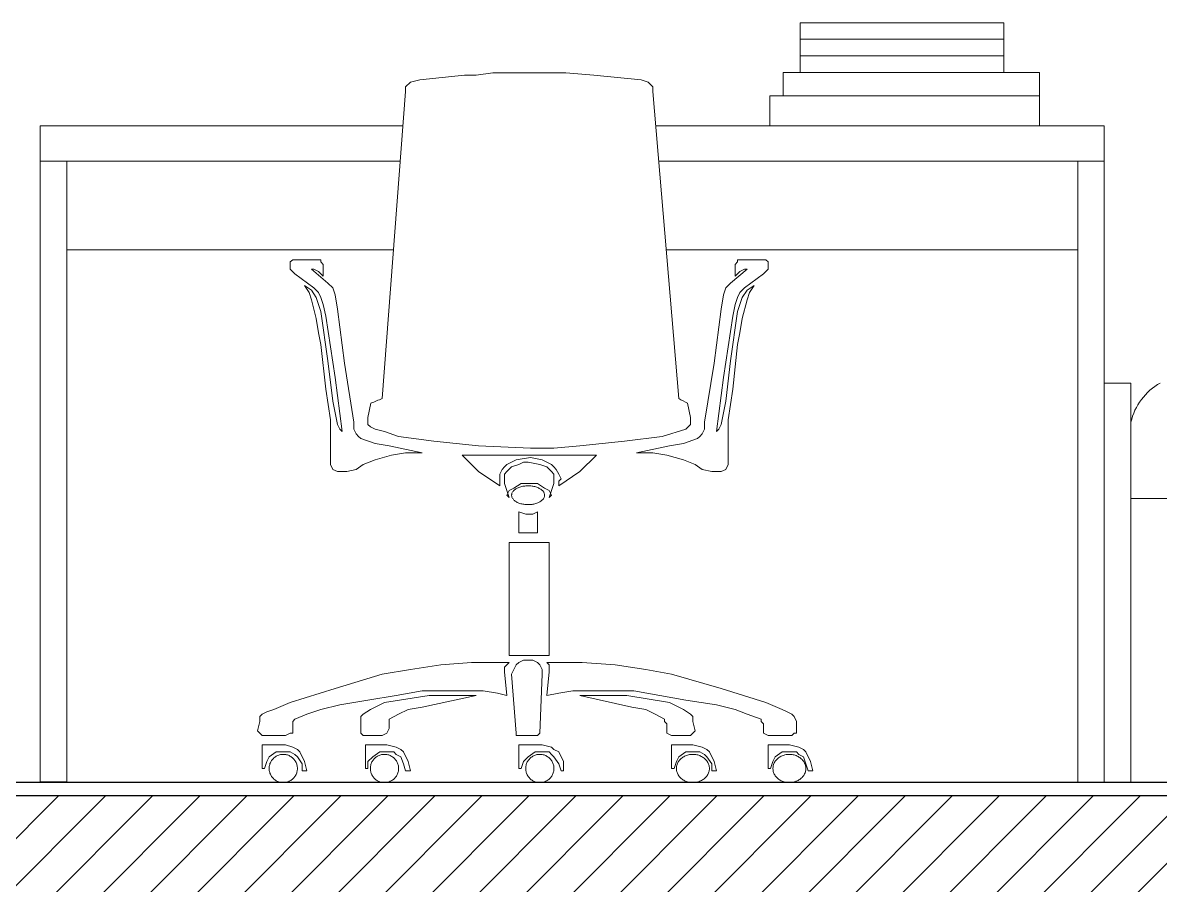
# Model space of a CAD drawing. Header units: centimetres. Extents: x -1332 to 7887, y -608 to 4152.
# Drawn here: x -749.6 to -621.3, y 2044.5 to 2141.7 of the extents above; entities that cross this region are included whole.
import ezdxf

# ---------------------------------------------------------------- set-up
doc = ezdxf.new("R2010")
doc.units = ezdxf.units.CM
doc.header["$MEASUREMENT"] = 0
doc.layers.add('ARREDI', color=252, linetype='Continuous', lineweight=18)
doc.layers.add('quote nuove', color=253, linetype='Continuous')
doc.layers.add('STRUTTURA', color=7, linetype='Continuous')

msp = doc.modelspace()

# ---------------------------------------------------------------- hatches: boundary and pattern name
at = {"layer": 'STRUTTURA'}
h = msp.add_hatch(dxfattribs=at)
h.set_pattern_fill('ANSI31', color=0, scale=30)
h.paths.add_polyline_path([(-414.26, 2054.59), (-1114.06, 2054.59), (-1114.06, 2038.59), (-1106.46, 2038.59), (-414.26, 2038.59)])

# ---------------------------------------------------------------- linework, layer by layer
at = {"layer": 'ARREDI', "lineweight": 0}
for p, q in [((-698.48, 2135.79), (-696.62, 2136.06)), ((-696.62, 2136.06), (-692.64, 2136.06)), ((-692.64, 2136.06), (-688.39, 2136.06)), ((-688.39, 2136.06), (-685.21, 2135.79)), ((-706.45, 2134.46), (-705.92, 2134.99)), ((-705.92, 2134.99), (-704.85, 2135.26)), ((-704.85, 2135.26), (-699.81, 2135.79)), ((-699.81, 2135.79), (-698.48, 2135.79)), ((-685.21, 2135.79), (-679.9, 2135.26)), ((-679.9, 2135.26), (-679.1, 2134.99)), ((-679.1, 2134.99), (-678.57, 2134.46)), ((-709.1, 2099.33), (-706.45, 2133.93)), ((-706.45, 2133.93), (-706.45, 2134.46)), ((-678.57, 2134.46), (-678.57, 2133.93)), ((-678.57, 2133.93), (-675.65, 2099.33)), ((-719.19, 2114.99), (-719.46, 2114.73)), ((-719.46, 2114.73), (-719.46, 2114.46)), ((-719.46, 2114.46), (-719.46, 2113.93)), ((-718.93, 2114.99), (-719.19, 2114.99)), ((-716.54, 2114.99), (-718.93, 2114.99)), ((-716.01, 2114.99), (-716.54, 2114.99)), ((-716.01, 2114.73), (-716.01, 2114.99)), ((-715.74, 2114.46), (-716.01, 2114.73)), ((-715.74, 2113.13), (-715.74, 2114.46)), ((-669.28, 2114.46), (-669.01, 2114.73)), ((-669.28, 2113.13), (-669.28, 2114.46)), ((-669.01, 2114.73), (-669.01, 2114.99)), ((-669.01, 2114.99), (-668.48, 2114.99)), ((-668.48, 2114.99), (-666.09, 2114.99)), ((-666.09, 2114.99), (-665.83, 2114.99)), ((-665.83, 2114.99), (-665.56, 2114.73)), ((-665.56, 2114.73), (-665.56, 2114.46)), ((-665.56, 2114.46), (-665.56, 2113.93)), ((-719.46, 2113.93), (-718.93, 2113.4)), ((-718.93, 2113.4), (-716.8, 2111.81)), ((-715.21, 2112.34), (-717.07, 2113.93)), ((-717.07, 2113.93), (-716.8, 2113.93)), ((-716.8, 2113.93), (-716.27, 2113.66)), ((-716.27, 2113.66), (-715.74, 2113.13)), ((-669.81, 2112.34), (-667.95, 2113.93)), ((-668.75, 2113.66), (-669.28, 2113.13)), ((-668.22, 2113.93), (-668.75, 2113.66)), ((-667.95, 2113.93), (-668.22, 2113.93)), ((-666.09, 2113.4), (-668.22, 2111.81)), ((-665.56, 2113.93), (-666.09, 2113.4)), ((-717.07, 2111.54), (-717.86, 2112.07)), ((-717.86, 2112.07), (-717.33, 2111.28)), ((-716.8, 2111.81), (-716.27, 2111.28)), ((-714.68, 2111.81), (-715.21, 2112.34)), ((-714.41, 2111.01), (-714.68, 2111.81)), ((-670.61, 2111.01), (-670.34, 2111.81)), ((-670.34, 2111.81), (-669.81, 2112.34)), ((-668.22, 2111.81), (-668.75, 2111.28)), ((-667.95, 2111.54), (-667.16, 2112.07)), ((-667.16, 2112.07), (-667.69, 2111.28)), ((-717.33, 2111.28), (-717.07, 2110.48)), ((-716.54, 2110.74), (-717.07, 2111.54)), ((-717.07, 2110.48), (-716.54, 2108.36)), ((-716.27, 2109.95), (-716.54, 2110.74)), ((-716.27, 2111.28), (-716.01, 2110.74)), ((-716.01, 2110.74), (-715.74, 2109.95)), ((-714.15, 2109.42), (-714.41, 2111.01)), ((-670.87, 2109.42), (-670.61, 2111.01)), ((-669.01, 2110.74), (-669.28, 2109.95)), ((-668.75, 2111.28), (-669.01, 2110.74)), ((-668.75, 2109.95), (-668.48, 2110.74)), ((-668.48, 2110.74), (-667.95, 2111.54)), ((-667.95, 2110.48), (-668.48, 2108.36)), ((-667.69, 2111.28), (-667.95, 2110.48)), ((-716.01, 2109.15), (-716.27, 2109.95)), ((-715.21, 2103.58), (-716.01, 2109.15)), ((-715.74, 2109.95), (-715.47, 2108.62)), ((-713.35, 2103.31), (-714.15, 2109.42)), ((-671.67, 2103.31), (-670.87, 2109.42)), ((-669.81, 2103.58), (-669.01, 2109.15)), ((-669.28, 2109.95), (-669.55, 2108.62)), ((-669.01, 2109.15), (-668.75, 2109.95)), ((-716.54, 2108.36), (-716.27, 2106.76)), ((-715.47, 2108.62), (-714.41, 2101.72)), ((-669.55, 2108.62), (-670.61, 2101.72)), ((-668.48, 2108.36), (-668.75, 2106.76)), ((-716.27, 2106.76), (-716.01, 2105.43)), ((-668.75, 2106.76), (-669.01, 2105.43)), ((-716.01, 2105.43), (-715.47, 2100.39)), ((-669.01, 2105.43), (-669.55, 2100.39)), ((-714.68, 2099.06), (-715.21, 2103.58)), ((-712.29, 2096.67), (-713.35, 2103.31)), ((-672.73, 2096.67), (-671.67, 2103.31)), ((-670.34, 2099.06), (-669.81, 2103.58)), ((-714.41, 2101.72), (-713.62, 2095.61)), ((-670.61, 2101.72), (-671.4, 2095.61)), ((-715.47, 2100.39), (-714.94, 2096.94)), ((-669.55, 2100.39), (-670.08, 2096.94)), ((-714.15, 2096.41), (-714.68, 2099.06)), ((-710.7, 2097.2), (-710.37, 2098.82)), ((-709.1, 2099.33), (-709.1, 2099.33)), ((-674.65, 2098.82), (-674.32, 2097.2)), ((-670.87, 2096.41), (-670.34, 2099.06)), ((-714.94, 2096.94), (-714.94, 2095.35)), ((-713.88, 2095.88), (-714.15, 2096.41)), ((-712.29, 2095.88), (-712.29, 2096.67)), ((-710.7, 2096.41), (-710.7, 2097.2)), ((-710.43, 2096.14), (-710.7, 2096.41)), ((-674.32, 2096.41), (-674.59, 2096.14)), ((-674.32, 2097.2), (-674.32, 2096.41)), ((-672.73, 2095.88), (-672.73, 2096.67)), ((-671.14, 2095.88), (-670.87, 2096.41)), ((-670.08, 2096.94), (-670.08, 2095.35)), ((-714.94, 2095.35), (-714.94, 2094.55)), ((-713.62, 2095.61), (-713.88, 2095.88)), ((-712.02, 2095.35), (-712.29, 2095.88)), ((-711.76, 2095.08), (-712.02, 2095.35)), ((-711.49, 2094.82), (-711.76, 2095.08)), ((-709.9, 2095.88), (-710.43, 2096.14)), ((-708.84, 2095.61), (-709.9, 2095.88)), ((-707.24, 2095.08), (-708.84, 2095.61)), ((-703.26, 2094.55), (-707.24, 2095.08)), ((-677.51, 2095.08), (-681.76, 2094.55)), ((-674.85, 2095.88), (-677.51, 2095.08)), ((-674.59, 2096.14), (-674.85, 2095.88)), ((-673.53, 2094.82), (-673.26, 2095.08)), ((-673.26, 2095.08), (-673, 2095.35)), ((-673, 2095.35), (-672.73, 2095.88)), ((-671.4, 2095.61), (-671.14, 2095.88)), ((-670.08, 2095.35), (-670.08, 2094.55)), ((-714.94, 2094.55), (-714.94, 2092.96)), ((-709.9, 2094.28), (-711.49, 2094.82)), ((-711.49, 2094.82), (-711.49, 2094.82)), ((-708.31, 2094.02), (-709.9, 2094.28)), ((-704.59, 2093.22), (-708.31, 2094.02)), ((-698.22, 2094.02), (-703.26, 2094.55)), ((-692.38, 2093.75), (-698.22, 2094.02)), ((-689.72, 2093.75), (-692.38, 2093.75)), ((-692.38, 2093.75), (-692.38, 2093.75)), ((-686.8, 2094.02), (-689.72, 2093.75)), ((-681.76, 2094.55), (-686.8, 2094.02)), ((-680.43, 2093.22), (-676.71, 2094.02)), ((-676.71, 2094.02), (-675.12, 2094.28)), ((-675.12, 2094.28), (-673.53, 2094.82)), ((-673.53, 2094.82), (-673.53, 2094.82)), ((-670.08, 2094.55), (-670.08, 2092.96)), ((-714.94, 2092.96), (-714.94, 2092.43)), ((-714.94, 2092.43), (-714.94, 2091.9)), ((-711.23, 2091.9), (-709.9, 2092.43)), ((-709.9, 2092.43), (-708.04, 2092.96)), ((-708.04, 2092.96), (-706.45, 2093.22)), ((-706.45, 2093.22), (-704.59, 2093.22)), ((-692.38, 2092.96), (-700.08, 2092.96)), ((-700.08, 2092.96), (-698.22, 2091.1)), ((-694.5, 2092.16), (-693.97, 2092.43)), ((-693.97, 2092.43), (-692.38, 2092.69)), ((-689.72, 2092.96), (-692.38, 2092.96)), ((-692.38, 2092.69), (-691.05, 2092.43)), ((-692.38, 2092.69), (-692.38, 2092.69)), ((-691.05, 2092.43), (-689.99, 2091.9)), ((-684.94, 2092.96), (-689.72, 2092.96)), ((-686.8, 2091.1), (-684.94, 2092.96)), ((-678.57, 2093.22), (-680.43, 2093.22)), ((-676.98, 2092.96), (-678.57, 2093.22)), ((-675.12, 2092.43), (-676.98, 2092.96)), ((-673.79, 2091.9), (-675.12, 2092.43)), ((-670.08, 2092.96), (-670.08, 2092.43)), ((-670.08, 2092.43), (-670.08, 2091.9)), ((-714.94, 2091.9), (-714.68, 2091.36)), ((-714.68, 2091.36), (-714.15, 2091.1)), ((-714.15, 2091.1), (-713.08, 2091.1)), ((-713.08, 2091.1), (-712.02, 2091.36)), ((-712.02, 2091.36), (-711.23, 2091.9)), ((-698.22, 2091.1), (-695.83, 2089.51)), ((-695.83, 2090.83), (-695.56, 2091.36)), ((-695.56, 2091.36), (-695.3, 2091.63)), ((-695.3, 2091.63), (-695.03, 2091.9)), ((-695.3, 2090.83), (-695.03, 2091.1)), ((-695.03, 2091.9), (-694.5, 2092.16)), ((-695.03, 2091.1), (-694.5, 2091.63)), ((-694.5, 2091.63), (-693.7, 2091.9)), ((-693.7, 2091.9), (-693.17, 2092.16)), ((-693.17, 2092.16), (-692.64, 2092.16)), ((-692.64, 2092.16), (-691.32, 2091.9)), ((-691.32, 2091.9), (-690.52, 2091.63)), ((-690.52, 2091.63), (-689.99, 2091.1)), ((-689.99, 2091.9), (-689.72, 2091.63)), ((-689.99, 2091.1), (-689.72, 2090.83)), ((-689.72, 2091.63), (-689.46, 2091.36)), ((-689.46, 2091.36), (-689.19, 2090.83)), ((-689.19, 2089.51), (-686.8, 2091.1)), ((-673, 2091.36), (-673.79, 2091.9)), ((-671.93, 2091.1), (-673, 2091.36)), ((-670.87, 2091.1), (-671.93, 2091.1)), ((-670.34, 2091.36), (-670.87, 2091.1)), ((-670.08, 2091.9), (-670.34, 2091.36)), ((-695.83, 2090.3), (-695.83, 2090.83)), ((-695.83, 2090.04), (-695.83, 2090.3)), ((-695.83, 2089.51), (-695.83, 2090.04)), ((-695.3, 2090.04), (-695.3, 2090.83)), ((-695.3, 2089.77), (-695.3, 2090.04)), ((-689.72, 2090.83), (-689.72, 2090.04)), ((-689.72, 2090.04), (-689.72, 2089.77)), ((-689.19, 2090.83), (-688.93, 2090.3)), ((-688.93, 2090.3), (-689.19, 2090.04)), ((-689.19, 2090.04), (-689.19, 2089.51)), ((-694.77, 2088.18), (-695.3, 2089.77)), ((-694.77, 2088.97), (-695.03, 2088.44)), ((-694.24, 2089.24), (-694.77, 2088.97)), ((-694.49, 2088.54), (-694.5, 2088.48)), ((-694.48, 2088.61), (-694.49, 2088.54)), ((-694.46, 2088.68), (-694.48, 2088.61)), ((-694.43, 2088.74), (-694.46, 2088.68)), ((-694.39, 2088.81), (-694.43, 2088.74)), ((-694.34, 2088.87), (-694.39, 2088.81)), ((-694.29, 2088.93), (-694.34, 2088.87)), ((-694.24, 2088.99), (-694.29, 2088.93)), ((-693.44, 2089.77), (-694.24, 2089.24)), ((-694.17, 2089.05), (-694.24, 2088.99)), ((-694.1, 2089.1), (-694.17, 2089.05)), ((-694.03, 2089.15), (-694.1, 2089.1)), ((-693.95, 2089.2), (-694.03, 2089.15)), ((-693.86, 2089.25), (-693.95, 2089.2)), ((-693.77, 2089.29), (-693.86, 2089.25)), ((-693.67, 2089.33), (-693.77, 2089.29)), ((-693.57, 2089.36), (-693.67, 2089.33)), ((-693.47, 2089.4), (-693.57, 2089.36)), ((-693.36, 2089.42), (-693.47, 2089.4)), ((-692.64, 2089.77), (-693.44, 2089.77)), ((-693.25, 2089.45), (-693.36, 2089.42)), ((-693.14, 2089.47), (-693.25, 2089.45)), ((-693.02, 2089.48), (-693.14, 2089.47)), ((-692.91, 2089.49), (-693.02, 2089.48)), ((-692.79, 2089.5), (-692.91, 2089.49)), ((-692.67, 2089.51), (-692.79, 2089.5)), ((-692.55, 2089.5), (-692.67, 2089.51)), ((-691.58, 2089.77), (-692.64, 2089.77)), ((-692.44, 2089.5), (-692.55, 2089.5)), ((-692.32, 2089.49), (-692.44, 2089.5)), ((-692.2, 2089.48), (-692.32, 2089.49)), ((-692.09, 2089.46), (-692.2, 2089.48)), ((-691.98, 2089.44), (-692.09, 2089.46)), ((-691.87, 2089.41), (-691.98, 2089.44)), ((-691.76, 2089.38), (-691.87, 2089.41)), ((-691.66, 2089.35), (-691.76, 2089.38)), ((-691.56, 2089.31), (-691.66, 2089.35)), ((-690.78, 2089.24), (-691.58, 2089.77)), ((-691.47, 2089.27), (-691.56, 2089.31)), ((-691.38, 2089.22), (-691.47, 2089.27)), ((-691.3, 2089.18), (-691.38, 2089.22)), ((-691.22, 2089.13), (-691.3, 2089.18)), ((-691.15, 2089.07), (-691.22, 2089.13)), ((-691.08, 2089.02), (-691.15, 2089.07)), ((-691.02, 2088.96), (-691.08, 2089.02)), ((-690.96, 2088.9), (-691.02, 2088.96)), ((-690.92, 2088.84), (-690.96, 2088.9)), ((-690.88, 2088.78), (-690.92, 2088.84)), ((-690.84, 2088.71), (-690.88, 2088.78)), ((-690.82, 2088.64), (-690.84, 2088.71)), ((-690.8, 2088.58), (-690.82, 2088.64)), ((-690.79, 2088.51), (-690.8, 2088.58)), ((-690.78, 2088.44), (-690.79, 2088.51)), ((-690.25, 2088.97), (-690.78, 2089.24)), ((-689.72, 2089.77), (-690.25, 2088.18)), ((-689.99, 2088.44), (-690.25, 2088.97)), ((-695.03, 2088.44), (-694.77, 2088.18)), ((-694.5, 2088.48), (-694.5, 2088.41)), ((-694.5, 2088.41), (-694.49, 2088.34)), ((-694.49, 2088.34), (-694.48, 2088.28)), ((-694.48, 2088.28), (-694.46, 2088.21)), ((-694.46, 2088.21), (-694.43, 2088.14)), ((-694.43, 2088.14), (-694.39, 2088.08)), ((-694.39, 2088.08), (-694.34, 2088.02)), ((-694.34, 2088.02), (-694.29, 2087.96)), ((-694.29, 2087.96), (-694.24, 2087.9)), ((-694.24, 2087.9), (-694.17, 2087.84)), ((-694.17, 2087.84), (-694.1, 2087.79)), ((-694.1, 2087.79), (-694.03, 2087.74)), ((-694.03, 2087.74), (-693.95, 2087.69)), ((-693.95, 2087.69), (-693.86, 2087.64)), ((-693.86, 2087.64), (-693.77, 2087.6)), ((-693.77, 2087.6), (-693.67, 2087.56)), ((-693.67, 2087.56), (-693.57, 2087.52)), ((-693.57, 2087.52), (-693.47, 2087.49)), ((-693.47, 2087.49), (-693.36, 2087.46)), ((-693.36, 2087.46), (-693.25, 2087.44)), ((-693.25, 2087.44), (-693.14, 2087.42)), ((-693.14, 2087.42), (-693.02, 2087.4)), ((-693.02, 2087.4), (-692.91, 2087.39)), ((-692.91, 2087.39), (-692.79, 2087.39)), ((-692.79, 2087.39), (-692.67, 2087.38)), ((-692.67, 2087.38), (-692.55, 2087.38)), ((-692.55, 2087.38), (-692.44, 2087.39)), ((-692.44, 2087.39), (-692.32, 2087.4)), ((-692.32, 2087.4), (-692.2, 2087.41)), ((-692.2, 2087.41), (-692.09, 2087.43)), ((-692.09, 2087.43), (-691.98, 2087.45)), ((-691.98, 2087.45), (-691.87, 2087.48)), ((-691.87, 2087.48), (-691.76, 2087.51)), ((-691.76, 2087.51), (-691.66, 2087.54)), ((-691.66, 2087.54), (-691.56, 2087.58)), ((-691.56, 2087.58), (-691.47, 2087.62)), ((-691.47, 2087.62), (-691.38, 2087.66)), ((-691.38, 2087.66), (-691.3, 2087.71)), ((-691.3, 2087.71), (-691.22, 2087.76)), ((-691.22, 2087.76), (-691.15, 2087.81)), ((-691.15, 2087.81), (-691.08, 2087.87)), ((-691.08, 2087.87), (-691.02, 2087.93)), ((-691.02, 2087.93), (-690.96, 2087.99)), ((-690.96, 2087.99), (-690.92, 2088.05)), ((-690.92, 2088.05), (-690.88, 2088.11)), ((-690.88, 2088.11), (-690.84, 2088.18)), ((-690.84, 2088.18), (-690.82, 2088.24)), ((-690.82, 2088.24), (-690.8, 2088.31)), ((-690.8, 2088.31), (-690.79, 2088.38)), ((-690.79, 2088.38), (-690.78, 2088.44)), ((-690.25, 2088.18), (-689.99, 2088.44)), ((-690.25, 2088.18), (-690.25, 2088.18)), ((-693.7, 2086.59), (-692.91, 2086.32)), ((-693.7, 2084.2), (-693.7, 2086.59)), ((-693.7, 2086.59), (-693.7, 2086.59)), ((-692.91, 2086.32), (-692.11, 2086.32)), ((-692.11, 2086.32), (-691.58, 2086.59)), ((-691.58, 2086.59), (-691.58, 2084.2)), ((-691.58, 2084.2), (-693.7, 2084.2)), ((-694.77, 2070.39), (-694.77, 2083.13)), ((-694.77, 2083.13), (-690.25, 2083.13)), ((-690.25, 2083.13), (-690.25, 2070.39)), ((-705.92, 2068.8), (-702.47, 2069.33)), ((-702.47, 2069.33), (-699.01, 2069.59)), ((-699.01, 2069.59), (-694.77, 2069.59)), ((-695.03, 2069.33), (-695.3, 2069.06)), ((-694.77, 2069.59), (-695.03, 2069.33)), ((-690.25, 2070.39), (-694.77, 2070.39)), ((-693.97, 2069.33), (-694.24, 2068.8)), ((-693.7, 2069.59), (-693.97, 2069.33)), ((-693.17, 2069.86), (-693.7, 2069.59)), ((-692.64, 2069.86), (-693.17, 2069.86)), ((-692.11, 2069.86), (-692.64, 2069.86)), ((-692.64, 2069.86), (-692.64, 2069.86)), ((-691.58, 2069.59), (-692.11, 2069.86)), ((-691.32, 2069.33), (-691.58, 2069.59)), ((-691.05, 2068.8), (-691.32, 2069.33)), ((-686.54, 2069.59), (-690.52, 2069.59)), ((-690.52, 2069.59), (-690.25, 2069.33)), ((-690.25, 2069.33), (-690.25, 2069.06)), ((-682.82, 2069.33), (-686.54, 2069.59)), ((-679.37, 2068.8), (-682.82, 2069.33)), ((-714.41, 2066.67), (-709.1, 2068.27)), ((-709.1, 2068.27), (-705.92, 2068.8)), ((-695.3, 2069.06), (-695.3, 2068.53)), ((-695.3, 2068.53), (-695.03, 2065.88)), ((-694.24, 2068.8), (-694.5, 2068.27)), ((-694.5, 2068.27), (-693.97, 2061.63)), ((-691.32, 2061.63), (-691.05, 2068.27)), ((-691.05, 2068.27), (-691.05, 2068.8)), ((-690.25, 2068.53), (-690.52, 2065.88)), ((-690.25, 2069.06), (-690.25, 2068.53)), ((-676.45, 2068.27), (-679.37, 2068.8)), ((-670.87, 2066.67), (-676.45, 2068.27)), ((-719.46, 2065.08), (-714.41, 2066.67)), ((-707.51, 2065.88), (-710.7, 2065.35)), ((-708.84, 2065.08), (-703.79, 2065.88)), ((-704.59, 2066.41), (-707.51, 2065.88)), ((-701.93, 2066.41), (-704.59, 2066.41)), ((-698.48, 2065.88), (-704.59, 2064.55)), ((-703.79, 2065.88), (-701.14, 2065.88)), ((-699.55, 2066.41), (-701.93, 2066.41)), ((-701.14, 2065.88), (-698.48, 2065.88)), ((-697.69, 2066.41), (-699.55, 2066.41)), ((-698.48, 2065.88), (-698.48, 2065.88)), ((-696.09, 2066.14), (-697.69, 2066.41)), ((-695.03, 2065.88), (-696.09, 2066.14)), ((-695.03, 2065.88), (-695.03, 2065.88)), ((-690.52, 2065.88), (-689.19, 2066.14)), ((-690.52, 2065.88), (-690.52, 2065.88)), ((-689.19, 2066.14), (-687.6, 2066.41)), ((-687.6, 2066.41), (-685.74, 2066.41)), ((-686.8, 2065.88), (-680.96, 2064.55)), ((-684.41, 2065.88), (-686.8, 2065.88)), ((-686.8, 2065.88), (-686.8, 2065.88)), ((-685.74, 2066.41), (-683.35, 2066.41)), ((-681.49, 2065.88), (-684.41, 2065.88)), ((-683.35, 2066.41), (-680.7, 2066.41)), ((-676.71, 2065.08), (-681.49, 2065.88)), ((-680.7, 2066.41), (-677.78, 2065.88)), ((-677.78, 2065.88), (-674.85, 2065.35)), ((-665.83, 2065.08), (-670.87, 2066.67)), ((-722.11, 2064.02), (-721.32, 2064.28)), ((-721.32, 2064.28), (-719.46, 2065.08)), ((-716.01, 2064.28), (-717.6, 2063.75)), ((-713.88, 2064.82), (-716.01, 2064.28)), ((-710.7, 2065.35), (-713.88, 2064.82)), ((-711.23, 2063.75), (-710.43, 2064.28)), ((-710.43, 2064.28), (-708.84, 2065.08)), ((-706.18, 2064.28), (-707.24, 2063.75)), ((-704.59, 2064.55), (-706.18, 2064.28)), ((-680.96, 2064.55), (-679.37, 2064.28)), ((-679.37, 2064.28), (-678.31, 2063.75)), ((-675.12, 2064.28), (-676.71, 2065.08)), ((-674.32, 2063.75), (-675.12, 2064.28)), ((-674.85, 2065.35), (-671.4, 2064.82)), ((-671.4, 2064.82), (-669.28, 2064.28)), ((-669.28, 2064.28), (-667.95, 2063.75)), ((-663.97, 2064.28), (-665.83, 2065.08)), ((-663.44, 2064.02), (-663.97, 2064.28)), ((-723.17, 2061.9), (-722.91, 2062.96)), ((-722.91, 2063.49), (-722.64, 2063.75)), ((-722.91, 2062.96), (-722.91, 2063.49)), ((-722.64, 2063.75), (-722.11, 2064.02)), ((-718.93, 2063.22), (-719.19, 2062.96)), ((-719.19, 2062.96), (-719.19, 2062.69)), ((-717.6, 2063.75), (-718.93, 2063.22)), ((-711.49, 2063.49), (-711.23, 2063.75)), ((-711.49, 2062.96), (-711.49, 2063.49)), ((-711.49, 2061.9), (-711.49, 2062.96)), ((-707.24, 2063.75), (-708.31, 2063.22)), ((-708.31, 2063.22), (-708.31, 2062.96)), ((-708.31, 2062.96), (-708.31, 2062.69)), ((-678.31, 2063.75), (-677.24, 2063.22)), ((-677.24, 2063.22), (-677.24, 2062.96)), ((-677.24, 2062.96), (-676.98, 2062.69)), ((-674.06, 2063.49), (-674.32, 2063.75)), ((-674.06, 2062.96), (-674.06, 2063.49)), ((-673.79, 2061.9), (-674.06, 2062.96)), ((-667.95, 2063.75), (-666.36, 2063.22)), ((-666.36, 2063.22), (-666.36, 2062.96)), ((-666.36, 2062.96), (-666.09, 2062.69)), ((-662.91, 2063.75), (-663.44, 2064.02)), ((-662.64, 2063.49), (-662.91, 2063.75)), ((-662.38, 2062.96), (-662.64, 2063.49)), ((-662.38, 2061.9), (-662.38, 2062.96)), ((-722.91, 2061.63), (-723.17, 2061.9)), ((-722.64, 2061.36), (-722.91, 2061.63)), ((-719.46, 2061.63), (-719.99, 2061.36)), ((-719.19, 2061.63), (-719.46, 2061.63)), ((-719.19, 2062.69), (-719.19, 2062.16)), ((-719.19, 2062.16), (-719.19, 2061.63)), ((-711.49, 2061.63), (-711.49, 2061.9)), ((-711.23, 2061.36), (-711.49, 2061.63)), ((-708.57, 2061.63), (-709.1, 2061.36)), ((-708.31, 2062.16), (-708.57, 2061.63)), ((-708.31, 2062.69), (-708.31, 2062.16)), ((-693.97, 2061.63), (-693.97, 2061.36)), ((-691.58, 2061.36), (-691.32, 2061.63)), ((-676.98, 2062.69), (-676.98, 2062.16)), ((-676.98, 2062.16), (-676.98, 2061.63)), ((-676.98, 2061.63), (-676.45, 2061.36)), ((-674.32, 2061.36), (-674.06, 2061.63)), ((-674.06, 2061.63), (-673.79, 2061.9)), ((-666.09, 2062.69), (-666.09, 2062.16)), ((-666.09, 2062.16), (-666.09, 2061.63)), ((-666.09, 2061.63), (-665.56, 2061.36)), ((-662.91, 2061.36), (-662.64, 2061.63)), ((-662.64, 2061.63), (-662.38, 2061.63)), ((-662.38, 2061.63), (-662.38, 2061.9)), ((-722.38, 2061.36), (-722.64, 2061.36)), ((-722.64, 2057.65), (-722.64, 2060.3)), ((-722.64, 2060.3), (-719.99, 2060.3)), ((-719.99, 2061.36), (-722.38, 2061.36)), ((-719.99, 2060.3), (-719.19, 2060.04)), ((-710.96, 2061.36), (-711.23, 2061.36)), ((-709.1, 2061.36), (-710.96, 2061.36)), ((-710.96, 2057.65), (-710.96, 2060.3)), ((-710.96, 2060.3), (-708.57, 2060.3)), ((-708.57, 2060.3), (-707.51, 2060.04)), ((-693.97, 2061.36), (-693.7, 2061.36)), ((-693.7, 2061.36), (-692.64, 2061.36)), ((-693.7, 2057.65), (-693.7, 2060.3)), ((-693.7, 2060.3), (-691.05, 2060.3)), ((-692.64, 2061.36), (-691.58, 2061.36)), ((-691.05, 2060.3), (-689.99, 2060.04)), ((-676.45, 2061.36), (-674.59, 2061.36)), ((-676.45, 2057.65), (-676.45, 2060.3)), ((-676.45, 2060.3), (-674.06, 2060.3)), ((-674.59, 2061.36), (-674.32, 2061.36)), ((-674.06, 2060.3), (-673, 2060.04)), ((-665.56, 2061.36), (-663.17, 2061.36)), ((-665.56, 2057.65), (-665.56, 2060.3)), ((-665.56, 2060.3), (-663.17, 2060.3)), ((-663.17, 2061.36), (-662.91, 2061.36)), ((-663.17, 2060.3), (-662.11, 2060.04)), ((-721.05, 2059.51), (-721.85, 2058.97)), ((-721.05, 2059.03), (-721.14, 2058.97)), ((-720.25, 2059.51), (-721.05, 2059.51)), ((-720.96, 2059.07), (-721.05, 2059.03)), ((-720.87, 2059.12), (-720.96, 2059.07)), ((-720.77, 2059.15), (-720.87, 2059.12)), ((-720.68, 2059.18), (-720.77, 2059.15)), ((-720.58, 2059.21), (-720.68, 2059.18)), ((-720.48, 2059.22), (-720.58, 2059.21)), ((-720.38, 2059.24), (-720.48, 2059.22)), ((-720.28, 2059.24), (-720.38, 2059.24)), ((-720.18, 2059.24), (-720.28, 2059.24)), ((-719.72, 2059.51), (-720.25, 2059.51)), ((-720.08, 2059.23), (-720.18, 2059.24)), ((-719.98, 2059.22), (-720.08, 2059.23)), ((-719.88, 2059.2), (-719.98, 2059.22)), ((-719.78, 2059.17), (-719.88, 2059.2)), ((-719.68, 2059.14), (-719.78, 2059.17)), ((-719.46, 2059.51), (-719.72, 2059.51)), ((-719.59, 2059.1), (-719.68, 2059.14)), ((-719.5, 2059.05), (-719.59, 2059.1)), ((-719.41, 2059), (-719.5, 2059.05)), ((-718.93, 2059.24), (-719.46, 2059.51)), ((-719.33, 2058.94), (-719.41, 2059)), ((-719.19, 2060.04), (-718.66, 2059.77)), ((-718.66, 2058.97), (-718.93, 2059.24)), ((-718.66, 2059.77), (-718.39, 2059.51)), ((-718.39, 2059.51), (-717.86, 2058.44)), ((-709.37, 2059.51), (-710.16, 2058.97)), ((-709.63, 2059.03), (-709.72, 2058.97)), ((-709.54, 2059.07), (-709.63, 2059.03)), ((-709.45, 2059.12), (-709.54, 2059.07)), ((-709.36, 2059.15), (-709.45, 2059.12)), ((-708.57, 2059.51), (-709.37, 2059.51)), ((-709.26, 2059.18), (-709.36, 2059.15)), ((-709.16, 2059.21), (-709.26, 2059.18)), ((-709.06, 2059.22), (-709.16, 2059.21)), ((-708.96, 2059.24), (-709.06, 2059.22)), ((-708.86, 2059.24), (-708.96, 2059.24)), ((-708.76, 2059.24), (-708.86, 2059.24)), ((-708.66, 2059.23), (-708.76, 2059.24)), ((-708.56, 2059.22), (-708.66, 2059.23)), ((-708.04, 2059.51), (-708.57, 2059.51)), ((-708.46, 2059.2), (-708.56, 2059.22)), ((-708.36, 2059.17), (-708.46, 2059.2)), ((-708.27, 2059.14), (-708.36, 2059.17)), ((-708.18, 2059.1), (-708.27, 2059.14)), ((-708.08, 2059.05), (-708.18, 2059.1)), ((-708, 2059), (-708.08, 2059.05)), ((-707.78, 2059.51), (-708.04, 2059.51)), ((-707.91, 2058.94), (-708, 2059)), ((-707.51, 2059.24), (-707.78, 2059.51)), ((-707.51, 2060.04), (-706.98, 2059.77)), ((-706.98, 2058.97), (-707.51, 2059.24)), ((-706.98, 2059.77), (-706.71, 2059.51)), ((-706.71, 2059.51), (-706.18, 2058.44)), ((-691.85, 2059.51), (-692.64, 2058.97)), ((-692.11, 2059.03), (-692.2, 2058.97)), ((-692.02, 2059.07), (-692.11, 2059.03)), ((-691.93, 2059.12), (-692.02, 2059.07)), ((-691.84, 2059.15), (-691.93, 2059.12)), ((-691.05, 2059.51), (-691.85, 2059.51)), ((-691.74, 2059.18), (-691.84, 2059.15)), ((-691.64, 2059.21), (-691.74, 2059.18)), ((-691.54, 2059.22), (-691.64, 2059.21)), ((-691.44, 2059.24), (-691.54, 2059.22)), ((-691.34, 2059.24), (-691.44, 2059.24)), ((-691.24, 2059.24), (-691.34, 2059.24)), ((-691.14, 2059.23), (-691.24, 2059.24)), ((-691.04, 2059.22), (-691.14, 2059.23)), ((-690.78, 2059.51), (-691.05, 2059.51)), ((-690.94, 2059.2), (-691.04, 2059.22)), ((-690.84, 2059.17), (-690.94, 2059.2)), ((-690.75, 2059.14), (-690.84, 2059.17)), ((-690.25, 2059.51), (-690.78, 2059.51)), ((-690.65, 2059.1), (-690.75, 2059.14)), ((-690.56, 2059.05), (-690.65, 2059.1)), ((-690.48, 2059), (-690.56, 2059.05)), ((-690.39, 2058.94), (-690.48, 2059)), ((-689.99, 2059.24), (-690.25, 2059.51)), ((-689.99, 2060.04), (-689.72, 2059.77)), ((-689.72, 2058.97), (-689.99, 2059.24)), ((-689.72, 2059.77), (-689.19, 2059.51)), ((-689.19, 2059.51), (-688.66, 2058.44)), ((-674.85, 2059.51), (-675.65, 2058.97)), ((-674.99, 2059.03), (-675.09, 2058.97)), ((-674.88, 2059.07), (-674.99, 2059.03)), ((-674.78, 2059.12), (-674.88, 2059.07)), ((-674.06, 2059.51), (-674.85, 2059.51)), ((-674.67, 2059.15), (-674.78, 2059.12)), ((-674.55, 2059.18), (-674.67, 2059.15)), ((-674.44, 2059.21), (-674.55, 2059.18)), ((-674.32, 2059.22), (-674.44, 2059.21)), ((-674.21, 2059.24), (-674.32, 2059.22)), ((-674.09, 2059.24), (-674.21, 2059.24)), ((-673.97, 2059.24), (-674.09, 2059.24)), ((-673.53, 2059.51), (-674.06, 2059.51)), ((-673.85, 2059.23), (-673.97, 2059.24)), ((-673.74, 2059.22), (-673.85, 2059.23)), ((-673.62, 2059.2), (-673.74, 2059.22)), ((-673.51, 2059.17), (-673.62, 2059.2)), ((-673.26, 2059.51), (-673.53, 2059.51)), ((-673.4, 2059.14), (-673.51, 2059.17)), ((-673.29, 2059.1), (-673.4, 2059.14)), ((-673.18, 2059.05), (-673.29, 2059.1)), ((-672.73, 2059.24), (-673.26, 2059.51)), ((-673.08, 2059), (-673.18, 2059.05)), ((-672.98, 2058.94), (-673.08, 2059)), ((-673, 2060.04), (-672.47, 2059.77)), ((-672.47, 2058.97), (-672.73, 2059.24)), ((-672.47, 2059.77), (-672.2, 2059.51)), ((-672.2, 2059.51), (-671.67, 2058.44)), ((-663.97, 2059.51), (-664.77, 2058.97)), ((-664.1, 2059.03), (-664.2, 2058.97)), ((-664, 2059.07), (-664.1, 2059.03)), ((-663.89, 2059.12), (-664, 2059.07)), ((-663.17, 2059.51), (-663.97, 2059.51)), ((-663.78, 2059.15), (-663.89, 2059.12)), ((-663.67, 2059.18), (-663.78, 2059.15)), ((-663.55, 2059.21), (-663.67, 2059.18)), ((-663.44, 2059.22), (-663.55, 2059.21)), ((-663.32, 2059.24), (-663.44, 2059.22)), ((-663.2, 2059.24), (-663.32, 2059.24)), ((-663.09, 2059.24), (-663.2, 2059.24)), ((-662.64, 2059.51), (-663.17, 2059.51)), ((-662.97, 2059.23), (-663.09, 2059.24)), ((-662.85, 2059.22), (-662.97, 2059.23)), ((-662.74, 2059.2), (-662.85, 2059.22)), ((-662.62, 2059.17), (-662.74, 2059.2)), ((-662.38, 2059.51), (-662.64, 2059.51)), ((-662.51, 2059.14), (-662.62, 2059.17)), ((-662.4, 2059.1), (-662.51, 2059.14)), ((-662.3, 2059.05), (-662.4, 2059.1)), ((-662.11, 2059.24), (-662.38, 2059.51)), ((-662.19, 2059), (-662.3, 2059.05)), ((-662.1, 2058.94), (-662.19, 2059)), ((-662.11, 2060.04), (-661.58, 2059.77)), ((-661.58, 2058.97), (-662.11, 2059.24)), ((-661.58, 2059.77), (-661.32, 2059.51)), ((-661.32, 2059.51), (-660.78, 2058.44)), ((-722.11, 2058.44), (-722.38, 2057.65)), ((-721.85, 2058.97), (-722.11, 2058.44)), ((-721.84, 2057.8), (-721.85, 2057.7)), ((-721.83, 2057.9), (-721.84, 2057.8)), ((-721.81, 2058), (-721.83, 2057.9)), ((-721.78, 2058.1), (-721.81, 2058)), ((-721.75, 2058.19), (-721.78, 2058.1)), ((-721.71, 2058.29), (-721.75, 2058.19)), ((-721.67, 2058.38), (-721.71, 2058.29)), ((-721.62, 2058.47), (-721.67, 2058.38)), ((-721.57, 2058.55), (-721.62, 2058.47)), ((-721.51, 2058.63), (-721.57, 2058.55)), ((-721.44, 2058.71), (-721.51, 2058.63)), ((-721.37, 2058.78), (-721.44, 2058.71)), ((-721.3, 2058.85), (-721.37, 2058.78)), ((-721.22, 2058.91), (-721.3, 2058.85)), ((-721.14, 2058.97), (-721.22, 2058.91)), ((-719.25, 2058.88), (-719.33, 2058.94)), ((-719.17, 2058.82), (-719.25, 2058.88)), ((-719.1, 2058.75), (-719.17, 2058.82)), ((-719.03, 2058.67), (-719.1, 2058.75)), ((-718.97, 2058.59), (-719.03, 2058.67)), ((-718.91, 2058.51), (-718.97, 2058.59)), ((-718.86, 2058.42), (-718.91, 2058.51)), ((-718.81, 2058.33), (-718.86, 2058.42)), ((-718.77, 2058.24), (-718.81, 2058.33)), ((-718.74, 2058.14), (-718.77, 2058.24)), ((-718.71, 2058.05), (-718.74, 2058.14)), ((-718.69, 2057.95), (-718.71, 2058.05)), ((-718.67, 2057.85), (-718.69, 2057.95)), ((-718.66, 2057.75), (-718.67, 2057.85)), ((-718.13, 2058.18), (-718.66, 2058.97)), ((-718.66, 2057.65), (-718.66, 2057.75)), ((-718.13, 2057.38), (-718.13, 2058.18)), ((-717.86, 2058.44), (-717.6, 2057.38)), ((-710.16, 2058.97), (-710.7, 2058.44)), ((-710.7, 2058.44), (-710.7, 2057.65)), ((-710.42, 2057.8), (-710.43, 2057.7)), ((-710.41, 2057.9), (-710.42, 2057.8)), ((-710.39, 2058), (-710.41, 2057.9)), ((-710.37, 2058.1), (-710.39, 2058)), ((-710.33, 2058.19), (-710.37, 2058.1)), ((-710.3, 2058.29), (-710.33, 2058.19)), ((-710.25, 2058.38), (-710.3, 2058.29)), ((-710.2, 2058.47), (-710.25, 2058.38)), ((-710.15, 2058.55), (-710.2, 2058.47)), ((-710.09, 2058.63), (-710.15, 2058.55)), ((-710.02, 2058.71), (-710.09, 2058.63)), ((-709.95, 2058.78), (-710.02, 2058.71)), ((-709.88, 2058.85), (-709.95, 2058.78)), ((-709.8, 2058.91), (-709.88, 2058.85)), ((-709.72, 2058.97), (-709.8, 2058.91)), ((-707.83, 2058.88), (-707.91, 2058.94)), ((-707.76, 2058.82), (-707.83, 2058.88)), ((-707.68, 2058.75), (-707.76, 2058.82)), ((-707.62, 2058.67), (-707.68, 2058.75)), ((-707.55, 2058.59), (-707.62, 2058.67)), ((-707.5, 2058.51), (-707.55, 2058.59)), ((-707.45, 2058.42), (-707.5, 2058.51)), ((-707.4, 2058.33), (-707.45, 2058.42)), ((-707.36, 2058.24), (-707.4, 2058.33)), ((-707.32, 2058.14), (-707.36, 2058.24)), ((-707.3, 2058.05), (-707.32, 2058.14)), ((-707.27, 2057.95), (-707.3, 2058.05)), ((-707.26, 2057.85), (-707.27, 2057.95)), ((-707.25, 2057.75), (-707.26, 2057.85)), ((-707.24, 2057.65), (-707.25, 2057.75)), ((-706.71, 2058.18), (-706.98, 2058.97)), ((-706.45, 2057.38), (-706.71, 2058.18)), ((-706.18, 2058.44), (-705.92, 2057.38)), ((-693.17, 2058.44), (-693.44, 2057.65)), ((-692.64, 2058.97), (-693.17, 2058.44)), ((-692.9, 2057.8), (-692.91, 2057.7)), ((-692.89, 2057.9), (-692.9, 2057.8)), ((-692.87, 2058), (-692.89, 2057.9)), ((-692.84, 2058.1), (-692.87, 2058)), ((-692.81, 2058.19), (-692.84, 2058.1)), ((-692.77, 2058.29), (-692.81, 2058.19)), ((-692.73, 2058.38), (-692.77, 2058.29)), ((-692.68, 2058.47), (-692.73, 2058.38)), ((-692.63, 2058.55), (-692.68, 2058.47)), ((-692.57, 2058.63), (-692.63, 2058.55)), ((-692.5, 2058.71), (-692.57, 2058.63)), ((-692.43, 2058.78), (-692.5, 2058.71)), ((-692.36, 2058.85), (-692.43, 2058.78)), ((-692.28, 2058.91), (-692.36, 2058.85)), ((-692.2, 2058.97), (-692.28, 2058.91)), ((-690.31, 2058.88), (-690.39, 2058.94)), ((-690.23, 2058.82), (-690.31, 2058.88)), ((-690.16, 2058.75), (-690.23, 2058.82)), ((-690.09, 2058.67), (-690.16, 2058.75)), ((-690.03, 2058.59), (-690.09, 2058.67)), ((-689.97, 2058.51), (-690.03, 2058.59)), ((-689.92, 2058.42), (-689.97, 2058.51)), ((-689.88, 2058.33), (-689.92, 2058.42)), ((-689.84, 2058.24), (-689.88, 2058.33)), ((-689.8, 2058.14), (-689.84, 2058.24)), ((-689.77, 2058.05), (-689.8, 2058.14)), ((-689.75, 2057.95), (-689.77, 2058.05)), ((-689.73, 2057.85), (-689.75, 2057.95)), ((-689.73, 2057.75), (-689.73, 2057.85)), ((-689.72, 2057.65), (-689.73, 2057.75)), ((-689.19, 2058.18), (-689.72, 2058.97)), ((-688.93, 2057.38), (-689.19, 2058.18)), ((-688.66, 2058.44), (-688.66, 2057.38)), ((-675.92, 2058.44), (-676.18, 2057.65)), ((-675.65, 2058.97), (-675.92, 2058.44)), ((-675.91, 2057.8), (-675.92, 2057.7)), ((-675.89, 2057.9), (-675.91, 2057.8)), ((-675.87, 2058), (-675.89, 2057.9)), ((-675.84, 2058.1), (-675.87, 2058)), ((-675.8, 2058.19), (-675.84, 2058.1)), ((-675.76, 2058.29), (-675.8, 2058.19)), ((-675.71, 2058.38), (-675.76, 2058.29)), ((-675.65, 2058.47), (-675.71, 2058.38)), ((-675.59, 2058.55), (-675.65, 2058.47)), ((-675.52, 2058.63), (-675.59, 2058.55)), ((-675.44, 2058.71), (-675.52, 2058.63)), ((-675.36, 2058.78), (-675.44, 2058.71)), ((-675.28, 2058.85), (-675.36, 2058.78)), ((-675.18, 2058.91), (-675.28, 2058.85)), ((-675.09, 2058.97), (-675.18, 2058.91)), ((-672.89, 2058.88), (-672.98, 2058.94)), ((-672.8, 2058.82), (-672.89, 2058.88)), ((-672.71, 2058.75), (-672.8, 2058.82)), ((-672.63, 2058.67), (-672.71, 2058.75)), ((-672.56, 2058.59), (-672.63, 2058.67)), ((-672.5, 2058.51), (-672.56, 2058.59)), ((-672.43, 2058.42), (-672.5, 2058.51)), ((-671.93, 2058.18), (-672.47, 2058.97)), ((-672.38, 2058.33), (-672.43, 2058.42)), ((-672.33, 2058.24), (-672.38, 2058.33)), ((-672.29, 2058.14), (-672.33, 2058.24)), ((-672.26, 2058.05), (-672.29, 2058.14)), ((-672.23, 2057.95), (-672.26, 2058.05)), ((-672.21, 2057.85), (-672.23, 2057.95)), ((-672.2, 2057.75), (-672.21, 2057.85)), ((-672.2, 2057.65), (-672.2, 2057.75)), ((-671.93, 2057.38), (-671.93, 2058.18)), ((-671.67, 2058.44), (-671.4, 2057.38)), ((-665.03, 2058.44), (-665.3, 2057.65)), ((-664.77, 2058.97), (-665.03, 2058.44)), ((-665.02, 2057.8), (-665.03, 2057.7)), ((-665.01, 2057.9), (-665.02, 2057.8)), ((-664.99, 2058), (-665.01, 2057.9)), ((-664.96, 2058.1), (-664.99, 2058)), ((-664.92, 2058.19), (-664.96, 2058.1)), ((-664.88, 2058.29), (-664.92, 2058.19)), ((-664.83, 2058.38), (-664.88, 2058.29)), ((-664.77, 2058.47), (-664.83, 2058.38)), ((-664.7, 2058.55), (-664.77, 2058.47)), ((-664.63, 2058.63), (-664.7, 2058.55)), ((-664.56, 2058.71), (-664.63, 2058.63)), ((-664.48, 2058.78), (-664.56, 2058.71)), ((-664.39, 2058.85), (-664.48, 2058.78)), ((-664.3, 2058.91), (-664.39, 2058.85)), ((-664.2, 2058.97), (-664.3, 2058.91)), ((-662, 2058.88), (-662.1, 2058.94)), ((-661.91, 2058.82), (-662, 2058.88)), ((-661.83, 2058.75), (-661.91, 2058.82)), ((-661.75, 2058.67), (-661.83, 2058.75)), ((-661.68, 2058.59), (-661.75, 2058.67)), ((-661.61, 2058.51), (-661.68, 2058.59)), ((-661.55, 2058.42), (-661.61, 2058.51)), ((-661.32, 2058.18), (-661.58, 2058.97)), ((-661.5, 2058.33), (-661.55, 2058.42)), ((-661.45, 2058.24), (-661.5, 2058.33)), ((-661.41, 2058.14), (-661.45, 2058.24)), ((-661.37, 2058.05), (-661.41, 2058.14)), ((-661.35, 2057.95), (-661.37, 2058.05)), ((-661.33, 2057.85), (-661.35, 2057.95)), ((-661.32, 2057.75), (-661.33, 2057.85)), ((-661.05, 2057.38), (-661.32, 2058.18)), ((-661.32, 2057.65), (-661.32, 2057.75)), ((-660.78, 2058.44), (-660.52, 2057.38)), ((-722.38, 2057.65), (-722.64, 2057.65)), ((-721.85, 2057.7), (-721.85, 2057.6)), ((-721.85, 2057.6), (-721.84, 2057.5)), ((-721.84, 2057.5), (-721.83, 2057.4)), ((-721.83, 2057.4), (-721.81, 2057.3)), ((-721.81, 2057.3), (-721.78, 2057.2)), ((-721.78, 2057.2), (-721.75, 2057.1)), ((-721.75, 2057.1), (-721.71, 2057.01)), ((-721.71, 2057.01), (-721.67, 2056.92)), ((-721.67, 2056.92), (-721.62, 2056.83)), ((-721.62, 2056.83), (-721.57, 2056.74)), ((-721.57, 2056.74), (-721.51, 2056.66)), ((-721.51, 2056.66), (-721.44, 2056.59)), ((-721.44, 2056.59), (-721.37, 2056.51)), ((-721.37, 2056.51), (-721.3, 2056.44)), ((-721.3, 2056.44), (-721.22, 2056.38)), ((-719.25, 2056.41), (-719.17, 2056.48)), ((-719.17, 2056.48), (-719.1, 2056.55)), ((-719.1, 2056.55), (-719.03, 2056.62)), ((-719.03, 2056.62), (-718.97, 2056.7)), ((-718.97, 2056.7), (-718.91, 2056.79)), ((-718.91, 2056.79), (-718.86, 2056.87)), ((-718.86, 2056.87), (-718.81, 2056.96)), ((-718.81, 2056.96), (-718.77, 2057.06)), ((-718.77, 2057.06), (-718.74, 2057.15)), ((-718.74, 2057.15), (-718.71, 2057.25)), ((-718.71, 2057.25), (-718.69, 2057.35)), ((-718.69, 2057.35), (-718.67, 2057.45)), ((-718.67, 2057.45), (-718.66, 2057.55)), ((-718.66, 2057.55), (-718.66, 2057.65)), ((-717.6, 2057.38), (-718.13, 2057.38)), ((-717.6, 2057.38), (-717.6, 2057.38)), ((-710.7, 2057.65), (-710.96, 2057.65)), ((-710.43, 2057.7), (-710.43, 2057.6)), ((-710.43, 2057.6), (-710.42, 2057.5)), ((-710.42, 2057.5), (-710.41, 2057.4)), ((-710.41, 2057.4), (-710.39, 2057.3)), ((-710.39, 2057.3), (-710.37, 2057.2)), ((-710.37, 2057.2), (-710.33, 2057.1)), ((-710.33, 2057.1), (-710.3, 2057.01)), ((-710.3, 2057.01), (-710.25, 2056.92)), ((-710.25, 2056.92), (-710.2, 2056.83)), ((-710.2, 2056.83), (-710.15, 2056.74)), ((-710.15, 2056.74), (-710.09, 2056.66)), ((-710.09, 2056.66), (-710.02, 2056.59)), ((-710.02, 2056.59), (-709.95, 2056.51)), ((-709.95, 2056.51), (-709.88, 2056.44)), ((-709.88, 2056.44), (-709.8, 2056.38)), ((-707.83, 2056.41), (-707.76, 2056.48)), ((-707.76, 2056.48), (-707.68, 2056.55)), ((-707.68, 2056.55), (-707.62, 2056.62)), ((-707.62, 2056.62), (-707.55, 2056.7)), ((-707.55, 2056.7), (-707.5, 2056.79)), ((-707.5, 2056.79), (-707.45, 2056.87)), ((-707.45, 2056.87), (-707.4, 2056.96)), ((-707.4, 2056.96), (-707.36, 2057.06)), ((-707.36, 2057.06), (-707.32, 2057.15)), ((-707.32, 2057.15), (-707.3, 2057.25)), ((-707.3, 2057.25), (-707.27, 2057.35)), ((-707.27, 2057.35), (-707.26, 2057.45)), ((-707.26, 2057.45), (-707.25, 2057.55)), ((-707.25, 2057.55), (-707.24, 2057.65)), ((-705.92, 2057.38), (-706.45, 2057.38)), ((-705.92, 2057.38), (-705.92, 2057.38)), ((-693.44, 2057.65), (-693.7, 2057.65)), ((-692.91, 2057.7), (-692.91, 2057.6)), ((-692.91, 2057.6), (-692.9, 2057.5)), ((-692.9, 2057.5), (-692.89, 2057.4)), ((-692.89, 2057.4), (-692.87, 2057.3)), ((-692.87, 2057.3), (-692.84, 2057.2)), ((-692.84, 2057.2), (-692.81, 2057.1)), ((-692.81, 2057.1), (-692.77, 2057.01)), ((-692.77, 2057.01), (-692.73, 2056.92)), ((-692.73, 2056.92), (-692.68, 2056.83)), ((-692.68, 2056.83), (-692.63, 2056.74)), ((-692.63, 2056.74), (-692.57, 2056.66)), ((-692.57, 2056.66), (-692.5, 2056.59)), ((-692.5, 2056.59), (-692.43, 2056.51)), ((-692.43, 2056.51), (-692.36, 2056.44)), ((-692.36, 2056.44), (-692.28, 2056.38)), ((-690.31, 2056.41), (-690.23, 2056.48)), ((-690.23, 2056.48), (-690.16, 2056.55)), ((-690.16, 2056.55), (-690.09, 2056.62)), ((-690.09, 2056.62), (-690.03, 2056.7)), ((-690.03, 2056.7), (-689.97, 2056.79)), ((-689.97, 2056.79), (-689.92, 2056.87)), ((-689.92, 2056.87), (-689.88, 2056.96)), ((-689.88, 2056.96), (-689.84, 2057.06)), ((-689.84, 2057.06), (-689.8, 2057.15)), ((-689.8, 2057.15), (-689.77, 2057.25)), ((-689.77, 2057.25), (-689.75, 2057.35)), ((-689.75, 2057.35), (-689.73, 2057.45)), ((-689.73, 2057.55), (-689.72, 2057.65)), ((-689.73, 2057.45), (-689.73, 2057.55)), ((-688.66, 2057.38), (-688.93, 2057.38)), ((-688.66, 2057.38), (-688.66, 2057.38)), ((-676.18, 2057.65), (-676.45, 2057.65)), ((-675.92, 2057.7), (-675.92, 2057.6)), ((-675.92, 2057.6), (-675.91, 2057.5)), ((-675.91, 2057.5), (-675.89, 2057.4)), ((-675.89, 2057.4), (-675.87, 2057.3)), ((-675.87, 2057.3), (-675.84, 2057.2)), ((-675.84, 2057.2), (-675.8, 2057.1)), ((-675.8, 2057.1), (-675.76, 2057.01)), ((-675.76, 2057.01), (-675.71, 2056.92)), ((-675.71, 2056.92), (-675.65, 2056.83)), ((-675.65, 2056.83), (-675.59, 2056.74)), ((-675.59, 2056.74), (-675.52, 2056.66)), ((-675.52, 2056.66), (-675.44, 2056.59)), ((-675.44, 2056.59), (-675.36, 2056.51)), ((-675.36, 2056.51), (-675.28, 2056.44)), ((-675.28, 2056.44), (-675.18, 2056.38)), ((-672.89, 2056.41), (-672.8, 2056.48)), ((-672.8, 2056.48), (-672.71, 2056.55)), ((-672.71, 2056.55), (-672.63, 2056.62)), ((-672.63, 2056.62), (-672.56, 2056.7)), ((-672.56, 2056.7), (-672.5, 2056.79)), ((-672.5, 2056.79), (-672.43, 2056.87)), ((-672.43, 2056.87), (-672.38, 2056.96)), ((-672.38, 2056.96), (-672.33, 2057.06)), ((-672.33, 2057.06), (-672.29, 2057.15)), ((-672.29, 2057.15), (-672.26, 2057.25)), ((-672.26, 2057.25), (-672.23, 2057.35)), ((-672.23, 2057.35), (-672.21, 2057.45)), ((-672.21, 2057.45), (-672.2, 2057.55)), ((-672.2, 2057.55), (-672.2, 2057.65)), ((-671.4, 2057.38), (-671.93, 2057.38)), ((-671.4, 2057.38), (-671.4, 2057.38)), ((-665.3, 2057.65), (-665.56, 2057.65)), ((-665.03, 2057.7), (-665.03, 2057.6)), ((-665.03, 2057.6), (-665.02, 2057.5)), ((-665.02, 2057.5), (-665.01, 2057.4)), ((-665.01, 2057.4), (-664.99, 2057.3)), ((-664.99, 2057.3), (-664.96, 2057.2)), ((-664.96, 2057.2), (-664.92, 2057.1)), ((-664.92, 2057.1), (-664.88, 2057.01)), ((-664.88, 2057.01), (-664.83, 2056.92)), ((-664.83, 2056.92), (-664.77, 2056.83)), ((-664.77, 2056.83), (-664.7, 2056.74)), ((-664.7, 2056.74), (-664.63, 2056.66)), ((-664.63, 2056.66), (-664.56, 2056.59)), ((-664.56, 2056.59), (-664.48, 2056.51)), ((-664.48, 2056.51), (-664.39, 2056.44)), ((-664.39, 2056.44), (-664.3, 2056.38)), ((-662, 2056.41), (-661.91, 2056.48)), ((-661.91, 2056.48), (-661.83, 2056.55)), ((-661.83, 2056.55), (-661.75, 2056.62)), ((-661.75, 2056.62), (-661.68, 2056.7)), ((-661.68, 2056.7), (-661.61, 2056.79)), ((-661.61, 2056.79), (-661.55, 2056.87)), ((-661.55, 2056.87), (-661.5, 2056.96)), ((-661.5, 2056.96), (-661.45, 2057.06)), ((-661.45, 2057.06), (-661.41, 2057.15)), ((-661.41, 2057.15), (-661.37, 2057.25)), ((-661.37, 2057.25), (-661.35, 2057.35)), ((-661.35, 2057.35), (-661.33, 2057.45)), ((-661.33, 2057.45), (-661.32, 2057.55)), ((-661.32, 2057.55), (-661.32, 2057.65)), ((-660.52, 2057.38), (-661.05, 2057.38)), ((-660.52, 2057.38), (-660.52, 2057.38)), ((-721.22, 2056.38), (-721.14, 2056.32)), ((-721.14, 2056.32), (-721.05, 2056.27)), ((-721.05, 2056.27), (-720.96, 2056.22)), ((-720.96, 2056.22), (-720.87, 2056.18)), ((-720.87, 2056.18), (-720.77, 2056.14)), ((-720.77, 2056.14), (-720.68, 2056.11)), ((-720.68, 2056.11), (-720.58, 2056.09)), ((-720.58, 2056.09), (-720.48, 2056.07)), ((-720.48, 2056.07), (-720.38, 2056.06)), ((-720.38, 2056.06), (-720.28, 2056.05)), ((-720.28, 2056.05), (-720.18, 2056.06)), ((-720.18, 2056.06), (-720.08, 2056.06)), ((-720.08, 2056.06), (-719.98, 2056.08)), ((-719.98, 2056.08), (-719.88, 2056.1)), ((-719.88, 2056.1), (-719.78, 2056.13)), ((-719.78, 2056.13), (-719.68, 2056.16)), ((-719.68, 2056.16), (-719.59, 2056.2)), ((-719.59, 2056.2), (-719.5, 2056.24)), ((-719.5, 2056.24), (-719.41, 2056.29)), ((-719.41, 2056.29), (-719.33, 2056.35)), ((-719.33, 2056.35), (-719.25, 2056.41)), ((-709.8, 2056.38), (-709.72, 2056.32)), ((-709.72, 2056.32), (-709.63, 2056.27)), ((-709.63, 2056.27), (-709.54, 2056.22)), ((-709.54, 2056.22), (-709.45, 2056.18)), ((-709.45, 2056.18), (-709.36, 2056.14)), ((-709.36, 2056.14), (-709.26, 2056.11)), ((-709.26, 2056.11), (-709.16, 2056.09)), ((-709.16, 2056.09), (-709.06, 2056.07)), ((-709.06, 2056.07), (-708.96, 2056.06)), ((-708.96, 2056.06), (-708.86, 2056.05)), ((-708.86, 2056.05), (-708.76, 2056.06)), ((-708.76, 2056.06), (-708.66, 2056.06)), ((-708.66, 2056.06), (-708.56, 2056.08)), ((-708.46, 2056.1), (-708.36, 2056.13)), ((-708.36, 2056.13), (-708.27, 2056.16)), ((-708.27, 2056.16), (-708.18, 2056.2)), ((-708.18, 2056.2), (-708.08, 2056.24)), ((-708.08, 2056.24), (-708, 2056.29)), ((-708, 2056.29), (-707.91, 2056.35)), ((-707.91, 2056.35), (-707.83, 2056.41)), ((-692.28, 2056.38), (-692.2, 2056.32)), ((-692.2, 2056.32), (-692.11, 2056.27)), ((-692.11, 2056.27), (-692.02, 2056.22)), ((-692.02, 2056.22), (-691.93, 2056.18)), ((-691.93, 2056.18), (-691.84, 2056.14)), ((-691.84, 2056.14), (-691.74, 2056.11)), ((-691.74, 2056.11), (-691.64, 2056.09)), ((-691.64, 2056.09), (-691.54, 2056.07)), ((-691.54, 2056.07), (-691.44, 2056.06)), ((-691.04, 2056.08), (-690.94, 2056.1)), ((-690.94, 2056.1), (-690.84, 2056.13)), ((-690.84, 2056.13), (-690.75, 2056.16)), ((-690.75, 2056.16), (-690.65, 2056.2)), ((-690.65, 2056.2), (-690.56, 2056.24)), ((-690.56, 2056.24), (-690.48, 2056.29)), ((-690.48, 2056.29), (-690.39, 2056.35)), ((-690.39, 2056.35), (-690.31, 2056.41)), ((-675.18, 2056.38), (-675.09, 2056.32)), ((-675.09, 2056.32), (-674.99, 2056.27)), ((-674.99, 2056.27), (-674.88, 2056.22)), ((-674.88, 2056.22), (-674.78, 2056.18)), ((-674.78, 2056.18), (-674.67, 2056.14)), ((-674.67, 2056.14), (-674.55, 2056.11)), ((-674.55, 2056.11), (-674.44, 2056.09)), ((-673.62, 2056.1), (-673.51, 2056.13)), ((-673.51, 2056.13), (-673.4, 2056.16)), ((-673.4, 2056.16), (-673.29, 2056.2)), ((-673.29, 2056.2), (-673.18, 2056.24)), ((-673.18, 2056.24), (-673.08, 2056.29)), ((-673.08, 2056.29), (-672.98, 2056.35)), ((-672.98, 2056.35), (-672.89, 2056.41)), ((-664.3, 2056.38), (-664.2, 2056.32)), ((-664.2, 2056.32), (-664.1, 2056.27)), ((-664.1, 2056.27), (-664, 2056.22)), ((-664, 2056.22), (-663.89, 2056.18)), ((-663.89, 2056.18), (-663.78, 2056.14)), ((-663.78, 2056.14), (-663.67, 2056.11)), ((-663.67, 2056.11), (-663.55, 2056.09)), ((-663.55, 2056.09), (-663.44, 2056.07)), ((-663.44, 2056.07), (-663.32, 2056.06)), ((-663.32, 2056.06), (-663.2, 2056.05)), ((-663.2, 2056.05), (-663.09, 2056.06)), ((-663.09, 2056.06), (-662.97, 2056.06)), ((-662.97, 2056.06), (-662.85, 2056.08)), ((-662.74, 2056.1), (-662.62, 2056.13)), ((-662.62, 2056.13), (-662.51, 2056.16)), ((-662.51, 2056.16), (-662.4, 2056.2)), ((-662.4, 2056.2), (-662.3, 2056.24)), ((-662.3, 2056.24), (-662.19, 2056.29)), ((-662.19, 2056.29), (-662.1, 2056.35)), ((-662.1, 2056.35), (-662, 2056.41))]:
    msp.add_line(p, q, dxfattribs=at)
at = {"layer": 'ARREDI'}
for p, q in [((-747.66, 2130.09), (-706.74, 2130.09)), ((-747.66, 2130.09), (-747.66, 2126.09)), ((-747.66, 2130.09), (-747.66, 2056.09)), ((-678.25, 2130.09), (-627.66, 2130.09)), ((-627.66, 2126.09), (-627.66, 2130.09)), ((-627.66, 2130.09), (-627.66, 2056.09)), ((-747.66, 2126.09), (-707.05, 2126.09)), ((-747.66, 2126.09), (-744.66, 2126.09)), ((-744.66, 2126.09), (-744.66, 2056.09)), ((-744.66, 2126.09), (-744.66, 2116.09)), ((-677.91, 2126.09), (-627.66, 2126.09)), ((-627.66, 2126.09), (-630.66, 2126.09)), ((-630.66, 2126.09), (-630.66, 2056.09)), ((-744.66, 2116.09), (-707.82, 2116.09)), ((-677.07, 2116.09), (-630.66, 2116.09)), ((-624.66, 2096.68), (-624.66, 2089.09)), ((-477.76, 2088.09), (-624.66, 2088.09))]:
    msp.add_line(p, q, dxfattribs=at)
for points in [[(-638.98, 2139.83), (-661.95, 2139.83), (-661.95, 2141.69), (-638.98, 2141.69)], [(-638.98, 2137.97), (-661.95, 2137.97), (-661.95, 2139.83), (-638.98, 2139.83)], [(-638.98, 2136.1), (-661.95, 2136.1), (-661.95, 2137.97), (-638.98, 2137.97)], [(-634.95, 2133.46), (-663.87, 2133.46), (-663.87, 2136.1), (-634.95, 2136.1)], [(-634.95, 2130.09), (-665.38, 2130.09), (-665.38, 2133.46), (-634.95, 2133.46)], [(-624.66, 2101.09), (-624.66, 2056.09), (-627.66, 2056.09), (-627.66, 2101.09)]]:
    msp.add_lwpolyline(points, close=True, dxfattribs=at)
msp.add_arc((-618.08, 2095.19), 6.74, 118.9773, 167.2801, dxfattribs=at)
for points in [[(-710.37, 2098.82), (-709.1, 2099.33)], [(-674.65, 2098.82), (-675.65, 2099.33)]]:
    msp.add_spline(points, degree=3, dxfattribs=at)
at = {"layer": 'quote nuove', "lineweight": 0}
for p, q in [((-691.44, 2056.06), (-691.34, 2056.05)), ((-691.34, 2056.05), (-691.24, 2056.06)), ((-691.24, 2056.06), (-691.14, 2056.06)), ((-691.14, 2056.06), (-691.04, 2056.08)), ((-674.32, 2056.07), (-674.21, 2056.06)), ((-674.21, 2056.06), (-674.09, 2056.05)), ((-674.09, 2056.05), (-673.97, 2056.06)), ((-673.97, 2056.06), (-673.85, 2056.06)), ((-673.85, 2056.06), (-673.74, 2056.08))]:
    msp.add_line(p, q, dxfattribs=at)
at = {"layer": 'STRUTTURA'}
for p, q in [((-744.66, 2056.09), (-747.66, 2056.09)), ((-630.66, 2056.09), (-627.66, 2056.09))]:
    msp.add_line(p, q, dxfattribs=at)
at = {"layer": 'STRUTTURA', "lineweight": 0}
for p, q in [((-708.56, 2056.08), (-708.46, 2056.1)), ((-674.44, 2056.09), (-674.32, 2056.07)), ((-673.74, 2056.08), (-673.62, 2056.1)), ((-662.85, 2056.08), (-662.74, 2056.1))]:
    msp.add_line(p, q, dxfattribs=at)
at = {"layer": 'STRUTTURA'}
for points in [[(-1105.56, 2056.09), (-421.66, 2056.09)], [(-1106.56, 2054.59), (-421.66, 2054.59)]]:
    msp.add_lwpolyline(points, dxfattribs=at)
msp.add_lwpolyline([(-1114.06, 2054.59), (-414.19, 2054.59), (-414.19, 2038.59), (-1114.06, 2038.59)], close=True, dxfattribs=at)

doc.saveas('drawing.dxf')
